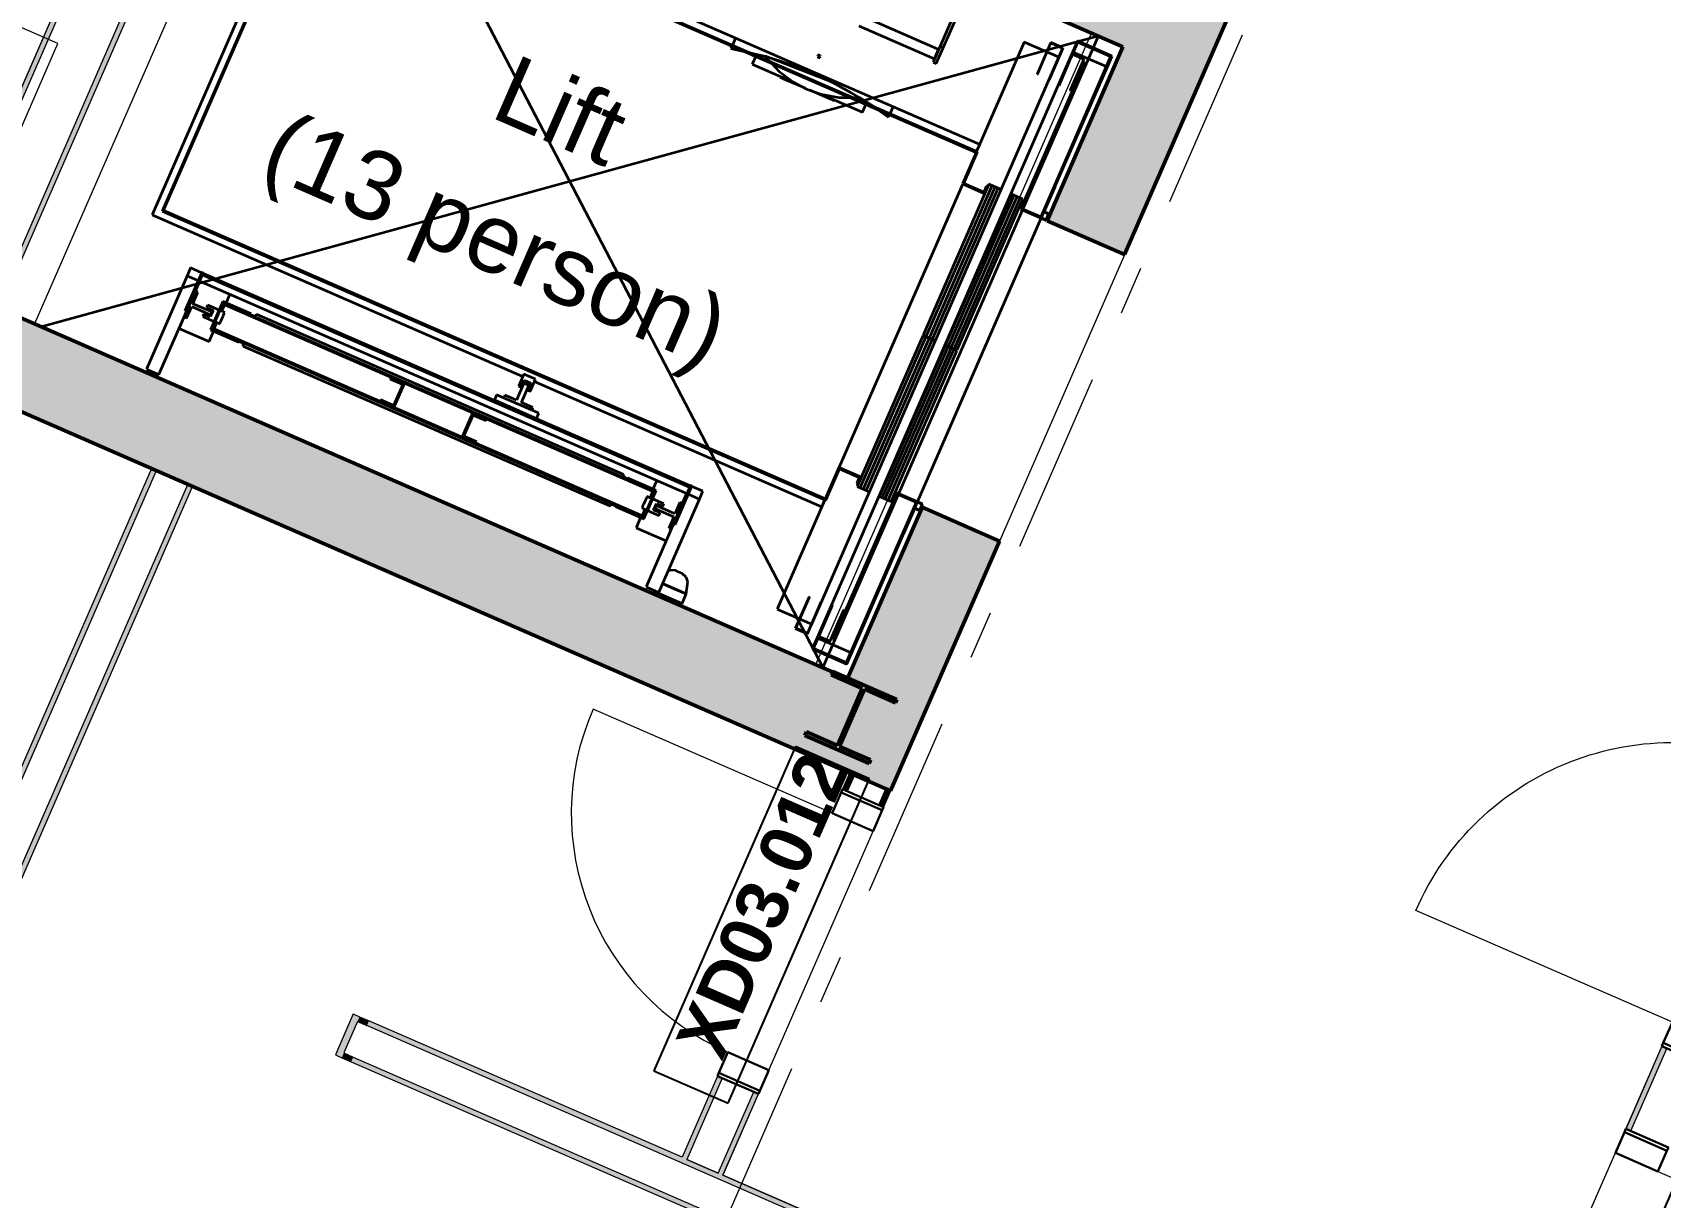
# Model space of a CAD drawing. Header units: millimetres. Extents: x -50172 to 90294, y -80883 to 25069.
# Drawn here: x 14664 to 19400, y -3783 to -393 of the extents above; entities that cross this region are included whole.
import ezdxf
from ezdxf.enums import TextEntityAlignment as Align

# ---------------------------------------------------------------- set-up
doc = ezdxf.new("R2010")
doc.units = ezdxf.units.MM
doc.header["$MEASUREMENT"] = 0
doc.linetypes.add('Double Dashed', pattern=[1093.611073, 529.166651, -211.666656, 141.111112, -211.666656])
for name, color, linetype in [('A-05-M_Gross_Int_Circulation', 7, 'Continuous'), ('A-15-M_Column_Int', 7, 'Continuous'), ('A-15-MG_Structural_Grid', 7, 'Continuous'), ('A-20-M_Floor_Slab', 7, 'Continuous'), ('A-25-M_Wall_Int', 7, 'Continuous'), ('ArchiCAD Door Markers', 7, 'Continuous'), ('ArchiCAD Doors', 7, 'Continuous')]:
    doc.layers.add(name, color=color, linetype=linetype)
for name, color, linetype, lineweight, true_color in [('A-05-M_Gross_Int_Circulation_Pen_No__74', 7, 'Continuous', 20, 0x606060), ('A-15-M_Column_Int_Pen_No__28', 7, 'Continuous', 50, 0x2a2a2a), ('A-15-MG_Structural_Grid_Pen_No__163', 7, 'Continuous', 0, 0x750077), ('A-25-M_Wall_Int_Pen_No__107', 7, 'Continuous', 15, 0xa6a6a6), ('A-25-M_Wall_Int_Pen_No__27', 7, 'Continuous', 50, 0x2a2a2a), ('ArchiCAD Doors_Pen_No__27', 7, 'Continuous', 50, 0x2a2a2a), ('ArchiCAD Doors_Pen_No__43', 7, 'Continuous', 30, 0x444444), ('ArchiCAD Doors_Pen_No__63', 7, 'Continuous', 20, 0x606060)]:
    doc.layers.add(name, color=color, linetype=linetype, lineweight=lineweight, true_color=true_color)
for name, color, linetype, lineweight in [('A-20-M_Floor_Slab_Pen_No__89', 8, 'Continuous', 20), ('A-25-M_Wall_Int_Pen_No__1', 7, 'Continuous', 13), ('A-80-M_Lift_Pen_No__8', 7, 'Continuous', 35), ('ArchiCAD Door Markers_Pen_No__1', 7, 'Continuous', 13), ('ArchiCAD Door Markers_Pen_No__5', 7, 'Continuous', 25), ('ArchiCAD Doors_Pen_No__1', 7, 'Continuous', 13), ('ArchiCAD Zone Stamps_Pen_No__9', 7, 'Continuous', 13)]:
    doc.layers.add(name, color=color, linetype=linetype, lineweight=lineweight)
doc.styles.add('GENERATED_STYLE_1', font='')
doc.styles.add('GENERATED_STYLE_3', font='')
doc.styles.add('GENERATED_STYLE_4', font='')
doc.styles.get('GENERATED_STYLE_1').set_extended_font_data('Arial', bold=True)
doc.styles.get('GENERATED_STYLE_3').set_extended_font_data('Arial')
doc.styles.get('GENERATED_STYLE_4').set_extended_font_data('Swis721 BT')

# ---------------------------------------------------------------- blocks, each defined once
blk = doc.blocks.new('Hub Circulation Third_INB 3250_6_1', base_point=(35476.1, -4184.6))
at = {"layer": 'A-05-M_Gross_Int_Circulation_Pen_No__74', "linetype": 'Continuous'}
for p, q in [((19055.2, 1744.8), (16673, -3718.4)), ((18830.8, -4659.3), (21213, 803.9)), ((16673, -3718.4), (18830.8, -4659.3))]:
    blk.add_line(p, q, dxfattribs=at)
at = {"layer": 'ArchiCAD Zone Stamps_Pen_No__9'}
for tag, height, style, p in [('ROOM_NAME', 250, 'GENERATED_STYLE_1', (34329.2, -2488.1)), ('zoneNameLine2', 250, 'GENERATED_STYLE_1', (34140.8, -2920.2)), ('ROOM_NUMBER', 200, 'GENERATED_STYLE_3', (33952.4, -3340.9)), ('measuredAreaCode', 200, 'GENERATED_STYLE_3', (33795.3, -3701)), ('DUMMY_649', 200, 'GENERATED_STYLE_3', (34102.7, -3835.1)), ('DUMMY_650', 200, 'GENERATED_STYLE_3', (34731.9, -4109.4)), ('DUMMY_651', 133.3, 'GENERATED_STYLE_3', (35011.2, -4216))]:
    blk.add_attdef(tag, text='', height=height, rotation=336.4404, dxfattribs=dict(at, style=style)).set_placement(p, align=Align.TOP_LEFT)
blk = doc.blocks.new('Stair 03_INB 3252_10_1', base_point=(12780.6, -1779.5))
at = {"layer": 'A-05-M_Gross_Int_Circulation_Pen_No__74', "linetype": 'Continuous'}
blk.add_line((12614.2, -5180.7), (15080.6, 475.5), dxfattribs=at)
at = {"layer": 'ArchiCAD Zone Stamps_Pen_No__9'}
for tag, height, style, p in [('ROOM_NAME', 250, 'GENERATED_STYLE_1', (12541.3, -478.7)), ('zoneNameLine2', 250, 'GENERATED_STYLE_1', (12352.9, -910.9)), ('ROOM_NUMBER', 200, 'GENERATED_STYLE_3', (12164.5, -1331.6)), ('measuredAreaCode', 200, 'GENERATED_STYLE_3', (12007.4, -1691.7)), ('DUMMY_649', 200, 'GENERATED_STYLE_3', (12314.8, -1825.7)), ('DUMMY_650', 200, 'GENERATED_STYLE_3', (12804.2, -2039.1)), ('DUMMY_651', 133.3, 'GENERATED_STYLE_3', (13083.5, -2145.6))]:
    blk.add_attdef(tag, text='', height=height, rotation=336.4404, dxfattribs=dict(at, style=style)).set_placement(p, align=Align.TOP_LEFT)
blk = doc.blocks.new('Slab_1_1', base_point=(7696.6, 5872.1))
at = {"layer": 'A-20-M_Floor_Slab_Pen_No__89', "linetype": 'Continuous', "flags": 128}
blk.add_lwpolyline([(31982.9, -13626.4), (12656.3, -5199.1), (14737.9, -425.5), (12206.2, 678.5), (10067.8, -4225.5), (4375.8, -1743.6), (7696.6, 5872.1), (7484.7, 6099.8), (7408.6, 6181.5), (7708, 6474.6), (7630.9, 6558.3), (10938, 9637), (15227.2, 7766.9), (17293.9, 12506.6), (15858.3, 14038.4), (17354.4, 15444.2), (18384.5, 14995), (19410.6, 17348.4), (53757.3, 2371.5)], dxfattribs=at)
blk.add_lwpolyline([(14670.1, -1241.4), (16943.4, -2232.6), (17744.8, -394.7), (15471.5, 596.5)], close=True, dxfattribs=at)
blk = doc.blocks.new('Wall_21_1', base_point=(12614.2, -5180.7))
at = {"layer": 'A-25-M_Wall_Int_Pen_No__107', "linetype": 'Continuous'}
for points in [[(15187.4, 720.4), (14386, -1117.5), (14399.7, -1123.4), (15201.1, 714.4)], [(15356.9, 646.5), (14555.5, -1191.4), (14569.3, -1197.4), (15370.7, 640.5)]]:
    blk.add_hatch(color=256, dxfattribs=at).paths.add_polyline_path(points)
at = {"layer": 'A-25-M_Wall_Int_Pen_No__1', "linetype": 'Continuous'}
for p, q in [((15201.1, 714.4), (14399.7, -1123.4)), ((14555.5, -1191.4), (15356.9, 646.5))]:
    blk.add_line(p, q, dxfattribs=at)
at = {"layer": 'A-25-M_Wall_Int_Pen_No__1', "linetype": 'Continuous', "flags": 128}
for points in [[(14569.3, -1197.4), (15370.7, 640.5)], [(15080.6, 475.5), (12614.2, -5180.7)]]:
    blk.add_lwpolyline(points, dxfattribs=at)
blk = doc.blocks.new('Wall_23_1', base_point=(14403.6, -3053.4))
at = {"layer": 'A-25-M_Wall_Int_Pen_No__107', "linetype": 'Continuous'}
for points in [[(15010.2, -1662.4), (14403.6, -3053.4), (14411.4, -3073.1), (15023.9, -1668.4)], [(14470.8, -3224.5), (15129.4, -1714.3), (15115.6, -1708.3), (14463.1, -3204.8)]]:
    blk.add_hatch(color=256, dxfattribs=at).paths.add_polyline_path(points)
at = {"layer": 'A-25-M_Wall_Int_Pen_No__1', "linetype": 'Continuous'}
for p, q in [((15023.9, -1668.4), (14411.4, -3073.1)), ((14463.1, -3204.8), (15115.6, -1708.3))]:
    blk.add_line(p, q, dxfattribs=at)
at = {"layer": 'A-25-M_Wall_Int_Pen_No__1', "linetype": 'Continuous', "flags": 128}
for points in [[(15010.2, -1662.4), (14403.6, -3053.4)], [(15129.4, -1714.3), (15010.2, -1662.4)], [(14470.8, -3224.5), (15129.4, -1714.3)]]:
    blk.add_lwpolyline(points, dxfattribs=at)
blk = doc.blocks.new('Wrapped End 19')
at = {"layer": 'A-25-M_Wall_Int_Pen_No__107', "linetype": 'Continuous'}
for points in [[(0, -20), (130, -20), (130, 0), (0, 0)], [(0, -50), (15, -50), (15, -20), (0, -20)], [(115, -50), (130, -50), (130, -20), (115, -20)]]:
    blk.add_hatch(color=256, dxfattribs=at).paths.add_polyline_path(points)
at = {"layer": 'A-25-M_Wall_Int_Pen_No__1', "linetype": 'Continuous'}
for p, q in [((130, 0), (0, 0)), ((0, 0), (0, -20)), ((130, 0), (0, 0)), ((0, 0), (0, -20)), ((130, 0), (130, -20)), ((130, 0), (130, -20)), ((0, -20), (0, -50)), ((0, -20), (0, -50)), ((115, -20), (15, -20)), ((15, -20), (15, -50)), ((15, -20), (15, -50)), ((115, -20), (115, -50)), ((115, -20), (115, -50)), ((130, -20), (130, -50)), ((130, -20), (130, -50))]:
    blk.add_line(p, q, dxfattribs=at)
blk = doc.blocks.new('Wall_24_1', base_point=(15597.3, -3249.3))
at = {"layer": 'A-25-M_Wall_Int_Pen_No__107', "linetype": 'Continuous'}
for points in [[(15643.1, -3269.3), (15637.2, -3283.1), (18824.8, -4673), (18830.8, -4659.3)], [(15597.2, -3374.7), (15591.2, -3388.5), (18888.8, -4826.4), (18894.6, -4813.2), (18894.3, -4812.4)], [(18830.8, -4659.3), (18824.8, -4673), (18838.5, -4679), (18838.8, -4678.5)], [(18894.6, -4813.2), (18888.8, -4826.4), (18902.6, -4832.4)]]:
    blk.add_hatch(color=256, dxfattribs=at).paths.add_polyline_path(points)
at = {"layer": 'A-25-M_Wall_Int_Pen_No__1', "linetype": 'Continuous'}
for p, q in [((18838.5, -4679), (15637.2, -3283.1)), ((15597.2, -3374.7), (18798.6, -4770.7)), ((18838.5, -4679), (18838.8, -4678.5)), ((18798.6, -4770.7), (18894.3, -4812.4))]:
    blk.add_line(p, q, dxfattribs=at)
at = {"layer": 'A-25-M_Wall_Int_Pen_No__1', "linetype": 'Continuous', "flags": 128}
for points in [[(16553.8, -3666.4), (15643.1, -3269.3)], [(15591.2, -3388.5), (16976.2, -3992.4)], [(16659.3, -3712.4), (16567.6, -3672.4)], [(18830.8, -4659.3), (16673, -3718.4)], [(16990, -3998.4), (17081.7, -4038.4)], [(17095.4, -4044.4), (17280.6, -4125.1)], [(17294.3, -4131.1), (17386, -4171.1)], [(17399.7, -4177.1), (18902.6, -4832.4)]]:
    blk.add_lwpolyline(points, dxfattribs=at)
at = {"layer": 'A-25-M_Wall_Int', "linetype": 'Continuous', "zscale": 1000, "rotation": 66.44034980789456}
blk.add_blockref('Wrapped End 19', (15545.4, -3368.5), dxfattribs=at)
blk = doc.blocks.new('Wall_68_1', base_point=(15243.3, 848.8))
at = {"layer": 'A-25-M_Wall_Int_Pen_No__107', "linetype": 'Continuous', "lineweight": 0, "true_color": 0x535353}
blk.add_hatch(color=251, dxfattribs=at).paths.add_polyline_path([(15370.7, 640.5), (17836.5, -434.7), (17892.4, -306.4), (15426.7, 768.8)])
at = {"layer": 'A-25-M_Wall_Int_Pen_No__27', "linetype": 'Continuous', "flags": 128}
for points in [[(17892.4, -306.4), (15426.7, 768.8)], [(15370.7, 640.5), (17836.5, -434.7)]]:
    blk.add_lwpolyline(points, dxfattribs=at)
blk = doc.blocks.new('Wall_69_1', base_point=(14386, -1117.5))
at = {"layer": 'A-25-M_Wall_Int_Pen_No__107', "linetype": 'Continuous', "lineweight": 0, "true_color": 0x535353}
blk.add_hatch(color=251, dxfattribs=at).paths.add_polyline_path([(14469.4, -1426.6), (17160.6, -2600.1), (17035.1, -2272.6), (14569.3, -1197.4)])
at = {"layer": 'A-25-M_Wall_Int_Pen_No__27', "linetype": 'Continuous', "flags": 128}
for points in [[(17035.1, -2272.6), (14569.3, -1197.4)], [(14469.4, -1426.6), (17160.6, -2600.1)]]:
    blk.add_lwpolyline(points, dxfattribs=at)
blk = doc.blocks.new('Door 19_3')
at = {"layer": 'ArchiCAD Doors_Pen_No__1', "linetype": 'Continuous'}
for p, q in [((-455.3, -15), (-455.3, 0)), ((455.3, -15), (455.3, 0)), ((-455.3, -120), (-455.3, -15)), ((455.3, -120), (455.3, -15)), ((-455.3, -135), (-455.3, -120)), ((455.3, -135), (455.3, -120))]:
    blk.add_line(p, q, dxfattribs=at)
at = {"layer": 'ArchiCAD Doors_Pen_No__43', "linetype": 'Continuous'}
for p, q in [((-445.3, 0), (-455.3, 0)), ((-455.3, 0), (-455.3, -135)), ((-379.3, 0), (-445.3, 0)), ((-445.3, 0), (-445.3, -135)), ((-379.3, -135), (-379.3, 0)), ((445.3, 0), (379.3, 0)), ((379.3, 0), (379.3, -135)), ((445.3, 0), (455.3, 0)), ((445.3, -135), (445.3, 0)), ((455.3, 0), (455.3, -135)), ((-445.3, -135), (-455.3, -135)), ((-445.3, -135), (-379.3, -135)), ((379.3, -135), (445.3, -135)), ((445.3, -135), (455.3, -135))]:
    blk.add_line(p, q, dxfattribs=at)
at = {"layer": 'ArchiCAD Doors_Pen_No__63', "linetype": 'Continuous'}
blk.add_line((379.3, 0), (379.3, 758.5), dxfattribs=at)
blk.add_arc((379.3, 0), 758.5, 90, 180, dxfattribs=at)
blk = doc.blocks.new('Door Stamp 17_11')
at = {"layer": 'ArchiCAD Door Markers_Pen_No__5', "linetype": 'Continuous'}
for p, q in [((509, -195), (-509, -195)), ((-509, -195), (-509, -430.7)), ((509, -430.7), (509, -195)), ((-509, -430.7), (509, -430.7)), ((-509, -430.7), (509, -430.7))]:
    blk.add_line(p, q, dxfattribs=at)
at = {"layer": 'ArchiCAD Door Markers_Pen_No__1', "style": 'GENERATED_STYLE_1'}
blk.add_attdef('AC_WIDO_ID', text='', height=150, dxfattribs=at).set_placement((-451.8, -381.8), align=Align.BOTTOM_LEFT)
blk = doc.blocks.new('Door 19_4')
at = {"layer": 'ArchiCAD Doors_Pen_No__1', "linetype": 'Continuous'}
for p, q in [((-483, 0), (-483, -15)), ((483, 0), (483, -15)), ((-483, -15), (-483, -120)), ((483, -15), (483, -120)), ((-483, -120), (-483, -135)), ((483, -120), (483, -135))]:
    blk.add_line(p, q, dxfattribs=at)
at = {"layer": 'ArchiCAD Doors_Pen_No__43', "linetype": 'Continuous'}
for p, q in [((-473, 0), (-483, 0)), ((-483, 0), (-483, -135)), ((-407, 0), (-473, 0)), ((-473, 0), (-473, -135)), ((-407, -135), (-407, 0)), ((473, 0), (407, 0)), ((407, 0), (407, -135)), ((473, 0), (483, 0)), ((473, -135), (473, 0)), ((483, 0), (483, -135)), ((-473, -135), (-483, -135)), ((-473, -135), (-407, -135)), ((407, -135), (473, -135)), ((473, -135), (483, -135))]:
    blk.add_line(p, q, dxfattribs=at)
at = {"layer": 'ArchiCAD Doors_Pen_No__63', "linetype": 'Continuous'}
blk.add_line((407, 0), (407, 814), dxfattribs=at)
blk.add_arc((407, 0), 814, 90, 180, dxfattribs=at)
blk = doc.blocks.new('Wall_70_1', base_point=(18830.8, -4659.3))
at = {"layer": 'A-25-M_Wall_Int_Pen_No__107', "linetype": 'Continuous'}
blk.add_hatch(color=256, dxfattribs=at).paths.add_polyline_path([(19404.8, -3343), (19299.6, -3584.1), (19313.4, -3590.1), (19418.5, -3349)])
at = {"layer": 'A-25-M_Wall_Int_Pen_No__1', "linetype": 'Continuous'}
for p, q in [((19418.5, -3349), (19313.4, -3590.1)), ((19299.6, -3584.1), (19313.4, -3590.1)), ((19313.4, -3590.1), (19409.6, -3632))]:
    blk.add_line(p, q, dxfattribs=at)
at = {"layer": 'A-25-M_Wall_Int_Pen_No__1', "linetype": 'Continuous', "flags": 128}
blk.add_lwpolyline([(19404.8, -3343), (19299.6, -3584.1)], dxfattribs=at)
at = {"layer": 'ArchiCAD Door Markers'}
ref = blk.add_blockref('Door Stamp 17_11', (19117.7, -4001.4), dxfattribs=dict(at, rotation=66.44039320499525))
ref.add_attrib('AC_WIDO_ID', 'XD03.011', dxfattribs={"layer": 'ArchiCAD Door Markers_Pen_No__1', "color": 7, "height": 150, "rotation": 66.4404, "style": 'GENERATED_STYLE_1'}).set_placement((19331.9, -4538.8), align=Align.BOTTOM_LEFT)
at = {"layer": 'ArchiCAD Doors', "color": 251, "linetype": 'Continuous', "lineweight": 20, "true_color": 0x606060, "xscale": -1, "zscale": 1000}
for name, p, rotation in [('Door 19_4', (19597.8, -2900.2), 66.44039320499525), ('Door 19_3', (19241.4, -4055.3), 246.4403932049952)]:
    blk.add_blockref(name, p, dxfattribs=dict(at, rotation=rotation))
blk = doc.blocks.new('Simple Door Opening_10')
at = {"layer": 'ArchiCAD Doors_Pen_No__27', "linetype": 'Continuous'}
for p, q in [((-455, 0), (-455, 246)), ((455, 0), (455, 246))]:
    blk.add_line(p, q, dxfattribs=at)
blk = doc.blocks.new('Wall_71_1', base_point=(19055.2, 1744.8))
at = {"layer": 'A-25-M_Wall_Int_Pen_No__107', "linetype": 'Continuous', "lineweight": 0, "true_color": 0x535353}
for points in [[(18338.9, 102), (18113.4, 200.4), (17615.8, -940.9), (17841.3, -1039.2)], [(17477.5, -1873.3), (17252, -1775), (17035.1, -2272.6), (17160.6, -2600.1)]]:
    blk.add_hatch(color=251, dxfattribs=at).paths.add_polyline_path(points)
at = {"layer": 'A-25-M_Wall_Int_Pen_No__27', "linetype": 'Continuous', "flags": 128}
for points in [[(17841.3, -1039.2), (18338.9, 102)], [(17836.5, -434.7), (17615.8, -940.9)], [(17252, -1775), (17035.1, -2272.6)], [(17160.6, -2600.1), (17477.5, -1873.3)]]:
    blk.add_lwpolyline(points, dxfattribs=at)
at = {"layer": 'ArchiCAD Doors', "color": 251, "linetype": 'Continuous', "lineweight": 20, "true_color": 0x606060, "xscale": -1, "zscale": 1000, "rotation": 246.4404159907759}
blk.add_blockref('Simple Door Opening_10', (17433.9, -1357.9), dxfattribs=at)
blk = doc.blocks.new('Door 19_6')
at = {"layer": 'ArchiCAD Doors_Pen_No__1', "linetype": 'Continuous'}
for p, q in [((-455.3, -15), (-455.3, 0)), ((455.3, -15), (455.3, 0)), ((-455.3, -115), (-455.3, -15)), ((455.3, -115), (455.3, -15)), ((-455.3, -130), (-455.3, -115)), ((455.3, -130), (455.3, -115))]:
    blk.add_line(p, q, dxfattribs=at)
at = {"layer": 'ArchiCAD Doors_Pen_No__43', "linetype": 'Continuous'}
for p, q in [((-445.3, 0), (-455.3, 0)), ((-455.3, 0), (-455.3, -130)), ((-379.3, 0), (-445.3, 0)), ((-445.3, 0), (-445.3, -130)), ((-379.3, -130), (-379.3, 0)), ((445.3, 0), (379.3, 0)), ((379.3, 0), (379.3, -130)), ((445.3, 0), (455.3, 0)), ((445.3, -130), (445.3, 0)), ((455.3, 0), (455.3, -130)), ((-445.3, -130), (-455.3, -130)), ((-445.3, -130), (-379.3, -130)), ((379.3, -130), (445.3, -130)), ((445.3, -130), (455.3, -130))]:
    blk.add_line(p, q, dxfattribs=at)
at = {"layer": 'ArchiCAD Doors_Pen_No__63', "linetype": 'Continuous'}
blk.add_line((379.3, 0), (379.3, 758.5), dxfattribs=at)
blk.add_arc((379.3, 0), 758.5, 90, 180, dxfattribs=at)
blk = doc.blocks.new('Door Stamp 17_9')
at = {"layer": 'ArchiCAD Door Markers_Pen_No__5', "linetype": 'Continuous'}
for p, q in [((514.6, -70), (-514.6, -70)), ((-514.6, -70), (-514.6, -305.7)), ((514.6, -70), (-514.6, -70)), ((514.6, -305.7), (514.6, -70)), ((-514.6, -305.7), (514.6, -305.7))]:
    blk.add_line(p, q, dxfattribs=at)
at = {"layer": 'ArchiCAD Door Markers_Pen_No__1', "style": 'GENERATED_STYLE_1'}
blk.add_attdef('AC_WIDO_ID', text='', height=150, rotation=180, dxfattribs=at).set_placement((457.5, -21.1), align=Align.BOTTOM_LEFT)
blk = doc.blocks.new('Wall_72_1', base_point=(17260.6, -2370.9))
at = {"layer": 'A-25-M_Wall_Int_Pen_No__107', "linetype": 'Continuous'}
for points in [[(17041.5, -2548.1), (17020.8, -2595.5), (17034.6, -2601.5), (17055.2, -2554.1)], [(17146.9, -2594.1), (17126.2, -2641.4), (17140, -2647.4), (17160.6, -2600.1)], [(16656.9, -3430.1), (16553.8, -3666.4), (16567.6, -3672.4), (16670.6, -3436.1)], [(16762.3, -3476.1), (16659.3, -3712.4), (16673, -3718.4), (16776, -3482.1)]]:
    blk.add_hatch(color=256, dxfattribs=at).paths.add_polyline_path(points)
at = {"layer": 'A-25-M_Wall_Int_Pen_No__1', "linetype": 'Continuous'}
for p, q in [((17055.2, -2554.1), (17034.6, -2601.5)), ((17034.6, -2601.5), (17020.8, -2595.5)), ((17126.2, -2641.4), (17034.6, -2601.5)), ((17126.2, -2641.4), (17146.9, -2594.1)), ((17140, -2647.4), (17126.2, -2641.4)), ((16670.6, -3436.1), (16567.6, -3672.4)), ((16670.6, -3436.1), (16656.9, -3430.1)), ((16762.3, -3476.1), (16670.6, -3436.1)), ((16659.3, -3712.4), (16762.3, -3476.1)), ((16776, -3482.1), (16762.3, -3476.1))]:
    blk.add_line(p, q, dxfattribs=at)
at = {"layer": 'A-25-M_Wall_Int_Pen_No__1', "linetype": 'Continuous', "flags": 128}
for points in [[(17041.5, -2548.1), (17020.8, -2595.5)], [(17160.6, -2600.1), (17041.5, -2548.1)], [(17140, -2647.4), (17160.6, -2600.1)], [(16656.9, -3430.1), (16553.8, -3666.4)], [(16673, -3718.4), (16776, -3482.1)], [(16567.6, -3672.4), (16659.3, -3712.4)]]:
    blk.add_lwpolyline(points, dxfattribs=at)
at = {"layer": 'ArchiCAD Door Markers'}
ref = blk.add_blockref('Door Stamp 17_9', (16958, -3064.8), dxfattribs=dict(at, rotation=246.4404154257697))
ref.add_attrib('AC_WIDO_ID', 'XD03.012', dxfattribs={"layer": 'ArchiCAD Door Markers_Pen_No__1', "color": 7, "height": 150, "rotation": 66.4404, "style": 'GENERATED_STYLE_1'}).set_placement((16711, -3407.2), align=Align.BOTTOM_LEFT)
at = {"layer": 'ArchiCAD Doors', "color": 251, "linetype": 'Continuous', "lineweight": 20, "true_color": 0x606060, "zscale": 1000, "rotation": 66.44041542576974}
blk.add_blockref('Door 19_6', (16838.8, -3012.8), dxfattribs=at)
blk = doc.blocks.new('Universal Columns Column 19_2')
at = {"layer": 'A-15-M_Column_Int', "linetype": 'Continuous', "lineweight": 0, "true_color": 0xffffff}
h = blk.add_hatch(dxfattribs=at)
h.set_pattern_fill('613_01__a5_STUCCO_0001', style=0, pattern_type=2)
h.set_pattern_definition([(286.3, (0, 0), (-3213820, 11866500), [3000, -14992680]), (309.93, (992000, -2522800), (-1760680, 765780), [4670, -4288600]), (111.49, (-168200, -712500), (765800, 1760700), [7100, -2708200]), (111.49, (-238700, -1062700), (765800, 1760700), [7100, -2708200]), (111.49, (-566500, -1578300), (765800, 1760700), [7100, -2708200]), (111.49, (-655700, -1708100), (765800, 1760700), [7100, -2708200]), (111.494, (-465300, -1834400), (765800, 1760700), [7100, -2708200]), (111.494, (-104200, -1931700), (765800, 1760700), [7100, -2708200]), (111.494, (257800, -2002000), (765800, 1760700), [7100, -2708200]), (183.06, (-194600, -886000), (2526450, 994900), [11200, -4282100]), (183.06, (-349700, -1079650), (2526450, 994900), [11200, -4282100]), (183.06, (116350, -2076500), (2526450, 994900), [11200, -4282100]), (111.49, (-350400, -1231700), (765800, 1760700), [7100, -2708200]), (111.49, (-502900, -1720200), (765800, 1760700), [7100, -2708200]), (111.494, (-274000, -1895900), (765800, 1760700), [7100, -2708200]), (111.494, (322000, -2155100), (765800, 1760700), [7100, -2708200]), (48.06, (-367140, -1412600), (765780, 1760680), [10500, -6061050]), (48.06, (-236400, -1671930), (765780, 1760680), [10520, -6061050]), (48.06, (-93300, -549600), (765800, 1760700), [10500, -6061050]), (48.06, (189050, -378800), (765800, 1760700), [10500, -6061050]), (48.06, (50600, -207200), (765800, 1760700), [10500, -6061050]), (48.06, (563700, -450600), (765800, 1760700), [10500, -6061050]), (48.06, (904800, -517960), (765780, 1760680), [10500, -6061050]), (48.06, (1265960, -877540), (765780, 1760680), [10500, -6061050]), (48.06, (1482600, -916100), (765780, 1760680), [10520, -6061050]), (48.06, (1273060, -1199550), (765780, 1760680), [10520, -6061050]), (48.06, (1211900, -1491860), (765780, 1760680), [10520, -6061050]), (48.06, (943500, -1689000), (765780, 1760680), [10520, -6061050]), (48.06, (1016600, -1999200), (765780, 1760680), [10520, -6061050]), (48.06, (801000, -2133260), (765780, 1760680), [10520, -6061050]), (48.06, (807600, -2293060), (765780, 1760680), [10520, -6061050]), (48.06, (630500, -2291960), (765780, 1760680), [10520, -6061050]), (48.06, (151700, -1607900), (765780, 1760680), [10520, -6061050]), (48.06, (70000, -1177460), (765780, 1760680), [10500, -6061050]), (48.06, (631750, -935800), (765780, 1760680), [10500, -6061050]), (48.06, (986700, -1181300), (765780, 1760680), [10500, -6061050]), (48.06, (850600, -1436000), (765780, 1760680), [10520, -6061050]), (48.06, (409300, -1365550), (765780, 1760680), [10500, -6061050]), (48.06, (488700, -1638000), (765780, 1760680), [10520, -6061050]), (48.06, (565600, -1787900), (765780, 1760680), [10520, -6061050]), (48.06, (297900, -886800), (765780, 1760680), [10500, -6061050]), (48.06, (277700, -629950), (765800, 1760700), [10500, -6061050]), (111.494, (551400, -2107800), (765800, 1760700), [7100, -2708200]), (111.494, (998900, -2140500), (765800, 1760700), [7100, -2708200]), (111.49, (707000, -1598400), (765800, 1760700), [7100, -2708200]), (111.494, (1193500, -1658100), (765800, 1760700), [7100, -2708200]), (111.49, (691100, -1191600), (765800, 1760700), [7100, -2708200]), (111.49, (1263300, -1334100), (765800, 1760700), [7100, -2708200]), (111.49, (979600, -866500), (765800, 1760700), [7100, -2708200]), (111.49, (1307600, -730700), (765800, 1760700), [7100, -2708200]), (111.49, (640400, -526600), (765800, 1760700), [7100, -2708200]), (111.49, (694500, -717200), (765800, 1760700), [7100, -2708200]), (111.49, (314700, -283700), (765800, 1760700), [7100, -2708200]), (111.49, (167600, -528500), (765800, 1760700), [7100, -2708200]), (111.49, (12400, -430600), (765800, 1760700), [7100, -2708200]), (111.49, (67100, -748000), (765800, 1760700), [7100, -2708200]), (111.49, (344000, -1091200), (765800, 1760700), [7100, -2708200]), (111.49, (29600, -939300), (765800, 1760700), [7100, -2708200]), (111.49, (438400, -757700), (765800, 1760700), [7100, -2708200]), (111.49, (-42600, -1373600), (765800, 1760700), [7100, -2708200]), (169.023, (65740, -1702860), (-7808487, 1302433), [10530, -17691000]), (169.023, (1133700, -1883880), (-7808487, 1302433), [10530, -17691000]), (169.023, (1445740, -1224800), (-7808487, 1302433), [10530, -17691000]), (169.023, (1047320, -1405880), (-7808487, 1302433), [10530, -17691000]), (169.023, (180300, -1357830), (-7808487, 1302433), [10530, -17691000]), (169.023, (-432670, -1577200), (-7808487, 1302433), [10530, -17691000]), (169.023, (223600, -966600), (-7808487, 1302433), [10530, -17691000]), (169.023, (1136430, -1014340), (-7808487, 1302433), [10530, -17691000]), (169.023, (1524220, -1021000), (-7808487, 1302433), [10530, -17691000]), (169.023, (1135220, -608810), (-7808487, 1302433), [10530, -17691000]), (169.023, (893470, -721350), (-7808487, 1302433), [10530, -17691000]), (169.023, (840820, -1017380), (-7808487, 1302433), [10530, -17691000]), (169.023, (46180, -1841170), (-7808487, 1302433), [10530, -17691000]), (169.023, (407640, -1861700), (-7808487, 1302433), [10530, -17691000]), (169.023, (845750, -1951000), (-7808487, 1302433), [10530, -17691000]), (48.06, (1350950, -1429200), (765780, 1760680), [10520, -6061050]), (48.06, (1140700, -2005970), (765780, 1760680), [10520, -6061050]), (48.06, (978100, -2309850), (765780, 1760680), [10520, -6061050]), (48.06, (198750, -158600), (765800, 1760700), [10500, -6061050]), (48.06, (458460, -261400), (765800, 1760700), [10500, -6061050]), (48.06, (772750, -448730), (765780, 1760680), [10500, -6061050]), (48.06, (1481360, -686060), (765780, 1760680), [10520, -6061050]), (48.06, (1667650, -817700), (765780, 1760680), [10520, -6061050]), (48.06, (1651400, -901750), (765780, 1760680), [10520, -6061050])])
h.paths.add_polyline_path([(-101.8, -101.6), (101.8, -101.6), (101.8, -90.6), (3.6, -90.6), (3.6, 90.6), (101.8, 90.6), (101.8, 101.6), (-101.8, 101.6), (-101.8, 90.6), (-3.6, 90.6), (-3.6, -90.6), (-101.8, -90.6)])
at = {"layer": 'A-15-M_Column_Int_Pen_No__28', "linetype": 'Continuous'}
for p, q in [((101.8, 101.6), (-101.8, 101.6)), ((-101.8, 101.6), (-101.8, 90.6)), ((101.8, 90.6), (101.8, 101.6)), ((-101.8, 90.6), (-3.6, 90.6)), ((-3.6, 90.6), (-3.6, -90.6)), ((3.6, -90.6), (3.6, 90.6)), ((3.6, 90.6), (101.8, 90.6)), ((-3.6, -90.6), (-101.8, -90.6)), ((-101.8, -90.6), (-101.8, -101.6)), ((101.8, -90.6), (3.6, -90.6)), ((101.8, -101.6), (101.8, -90.6)), ((-101.8, -101.6), (101.8, -101.6))]:
    blk.add_line(p, q, dxfattribs=at)
blk = doc.blocks.new('Standard grid marker')
at = {"layer": 'A-15-MG_Structural_Grid_Pen_No__163', "linetype": 'Double Dashed'}
blk.add_line((1000, 0), (29726, 0), dxfattribs=at)
at = {"layer": 'A-15-MG_Structural_Grid_Pen_No__163', "style": 'GENERATED_STYLE_4'}
for tag, p in [('AC_MarkerText_1_0', (-500, 41.2)), ('AC_MarkerText_1_1', (31226, 41.2))]:
    blk.add_attdef(tag, text='', height=350, rotation=90, dxfattribs=at).set_placement(p, align=Align.MIDDLE_CENTER)

msp = doc.modelspace()

# ---------------------------------------------------------------- linework, layer by layer
at = {"layer": 'A-80-M_Lift_Pen_No__8', "linetype": 'Continuous'}
for p, q in [((15491.5, 587.9), (16963.4, -2241.3)), ((15471.9, 130), (15012.2, -924.1)), ((15483.3, 101.1), (15041.2, -912.7)), ((15045.1, -911.2), (15484.8, 97.1)), ((17413.7, -740.7), (15483.3, 101.1)), ((15484.8, 97.1), (17409.8, -742.2)), ((17370, -283.1), (17304.4, -433.4)), ((17313.6, -437.4), (17379.1, -287.1)), ((16709.4, -409.6), (16584, -354.9)), ((17068.4, -374.1), (17288.4, -470.1)), ((17300.4, -442.6), (17080.4, -346.6)), ((17764.8, -403.4), (14690.1, -1250)), ((16709.4, -409.6), (16700.6, -429.7)), ((17167.7, -609.4), (16709.4, -409.6)), ((17549.7, -421.4), (17411, -739.5)), ((17650.5, -465.4), (17549.7, -421.4)), ((17626.7, -422.3), (17586.8, -514)), ((17587.7, -514.4), (17627.2, -423.6)), ((17662.5, -437.9), (17626.7, -422.3)), ((17627.2, -423.6), (17661.2, -438.4)), ((17704, -417.8), (17684, -463.6)), ((17686.7, -464.8), (17705.5, -421.7)), ((17804.8, -461.8), (17704, -417.8)), ((17705.5, -421.7), (17800.8, -463.3)), ((17764.8, -403.4), (17749.8, -437.8)), ((16699.4, -432.5), (16696.2, -439.8)), ((16696.2, -439.8), (16736, -448.5)), ((16733.5, -447.9), (16767.9, -462.9)), ((16751, -451.7), (16760.9, -453.9)), ((16768.1, -462.5), (16758.1, -485.4)), ((16760.9, -453.9), (16795.4, -462.4)), ((16767.9, -462.9), (16768.1, -462.5)), ((16769.3, -459.7), (16770.8, -456.3)), ((16795.4, -462.4), (16842.7, -476.4)), ((16795.4, -462.4), (16808.7, -476.9)), ((16989.3, -538.2), (16795.4, -462.4)), ((16948.7, -461), (16948.4, -462.6)), ((16948.4, -462.6), (16948.7, -464.1)), ((16949.6, -459.7), (16948.7, -461)), ((16948.7, -464.1), (16949.5, -465.4)), ((16949.5, -465.4), (16950.8, -466.3)), ((16950.9, -458.9), (16949.6, -459.7)), ((16950.8, -466.3), (16952.3, -466.6)), ((16952.5, -458.6), (16950.9, -458.9)), ((16952.3, -466.6), (16953.9, -466.4)), ((16954, -459), (16952.5, -458.6)), ((17684, -463.6), (16952.5, -2141.1)), ((16953.9, -466.4), (16955.2, -465.5)), ((16955.3, -459.9), (16954, -459)), ((16955.2, -465.5), (16956.1, -464.2)), ((16956.1, -461.2), (16955.3, -459.9)), ((16956.4, -462.7), (16956.1, -461.2)), ((16956.1, -464.2), (16956.4, -462.7)), ((17749.8, -437.8), (16978.4, -2206.9)), ((17304.4, -433.4), (17284.4, -479.2)), ((17288.4, -470.1), (17300.4, -442.6)), ((17293.6, -483.2), (17313.6, -437.4)), ((17304.4, -433.4), (17313.6, -437.4)), ((17482.6, -850.4), (17650.5, -465.4)), ((17800.8, -463.3), (17597.4, -929.9)), ((17599, -933.8), (17804.8, -461.8)), ((17661.2, -438.4), (17621.6, -529.1)), ((17622.5, -529.5), (17662.5, -437.9)), ((17689.8, -455.3), (17649.8, -546.9)), ((17650.8, -547.3), (17690.3, -456.6)), ((17722.4, -470.6), (17682.8, -561.3)), ((17683.8, -561.7), (17723.7, -470)), ((17684, -463.6), (17686.7, -464.8)), ((17723.7, -470), (17689.8, -455.3)), ((17690.3, -456.6), (17722.4, -470.6)), ((17788.1, -492.6), (17692.7, -451.1)), ((16758.1, -485.4), (16878.2, -537.7)), ((16813.7, -482.3), (16835.3, -505.9)), ((16835.3, -505.9), (16878.2, -537.7)), ((16842.7, -476.4), (16914, -503.2)), ((16914, -503.2), (16937.3, -512.2)), ((16937.3, -512.2), (16989.3, -538.2)), ((17284.4, -479.2), (17293.6, -483.2)), ((17724.3, -481.2), (17538.5, -907.5)), ((17542.4, -905.9), (17727.1, -482.4)), ((17586.8, -514), (17587.7, -514.4)), ((17727.1, -482.4), (17724.3, -481.2)), ((16840.6, -521.3), (16839.6, -523.6)), ((16839.6, -523.6), (16848.8, -527.6)), ((16849.8, -525.3), (16848.8, -527.6)), ((16848.8, -527.6), (16910.8, -554.7)), ((16878.2, -537.7), (16917.3, -558.1)), ((16917.3, -558.1), (16958.9, -572.9)), ((16924.3, -560.5), (16986.3, -587.6)), ((17045.9, -568.3), (16989.3, -538.2)), ((17621.6, -529.1), (17622.5, -529.5)), ((17649.8, -546.9), (17650.8, -547.3)), ((17682.8, -561.3), (17683.8, -561.7)), ((16958.9, -572.9), (17078.9, -625.3)), ((16958.9, -572.9), (17011.3, -582.7)), ((16986.3, -587.6), (16987.3, -585.3)), ((16986.3, -587.6), (16995.4, -591.6)), ((16995.4, -591.6), (16996.4, -589.3)), ((17011.3, -582.7), (17043.3, -582.5)), ((17070.4, -582.3), (17045.9, -568.3)), ((17050.7, -582.4), (17070.4, -582.3)), ((17070.4, -582.3), (17113, -609.6)), ((17078.9, -625.3), (17088.9, -602.3)), ((17088.9, -602.3), (17088.7, -602.8)), ((17088.7, -602.8), (17126.2, -619.2)), ((17091.7, -595.9), (17090.1, -599.6)), ((17158.9, -629.6), (17167.7, -609.4)), ((17419.8, -719.3), (17167.7, -609.4)), ((17124.3, -617.8), (17154.5, -639.7)), ((17154.5, -639.7), (17157.7, -632.3)), ((17409.8, -742.2), (17369.8, -833.9)), ((17373.7, -832.4), (17413.7, -740.7)), ((17411, -739.5), (17419.8, -719.3)), ((17011.4, -1659.5), (17371.2, -834.5)), ((17446.8, -834.8), (17255.5, -1273.6)), ((17264.4, -1277.5), (17455.8, -838.7)), ((17273.4, -1281.4), (17464.7, -842.6)), ((17282.3, -1285.3), (17473.7, -846.5)), ((17291.3, -1289.2), (17482.6, -850.4)), ((17369.8, -833.9), (17433, -861.5)), ((17431.5, -857.5), (17373.7, -832.4)), ((17438.9, -840.6), (17431.5, -857.5)), ((17433, -861.5), (17441.6, -841.8)), ((17441.6, -841.8), (17438.9, -840.6)), ((17482.6, -850.4), (17446.8, -834.8)), ((17607.8, -914.8), (17639.6, -841.9)), ((17639.6, -841.9), (17639.1, -841.7)), ((17511.9, -863.2), (17320.7, -1301.7)), ((17329.2, -1305.5), (17520.4, -866.9)), ((17337.6, -1309.2), (17528.9, -870.6)), ((17346.1, -1312.9), (17537.4, -874.3)), ((17354.6, -1316.5), (17545.8, -878)), ((17545.8, -878), (17511.9, -863.2)), ((17548.5, -898.2), (17544.7, -906.9)), ((17545.6, -907.3), (17549.4, -898.6)), ((17549.4, -898.6), (17548.5, -898.2)), ((15012.2, -924.1), (16090.9, -1394.4)), ((15041.2, -912.7), (16971.6, -1754.5)), ((16970.1, -1750.6), (15045.1, -911.2)), ((17239.2, -1758.8), (17599, -933.8)), ((17538.5, -907.5), (17599, -933.8)), ((17597.4, -929.9), (17542.4, -905.9)), ((17599, -933.8), (17613.2, -940)), ((17612.6, -938.7), (17599.4, -932.9)), ((17606.9, -915.5), (17620.2, -921.3)), ((17621.6, -920.8), (17607.8, -914.8)), ((17620.2, -921.3), (17612.6, -938.7)), ((17613.2, -940), (17621.6, -920.8)), ((15124, -1078.1), (15114, -1101)), ((15156.1, -1092.1), (15124, -1078.1)), ((15114, -1101), (14995.5, -1372.8)), ((15156.3, -1091.6), (15107.5, -1203.5)), ((15112.1, -1205.5), (15160.8, -1093.6)), ((15114, -1101), (15146.1, -1115)), ((15138.5, -1146.1), (15151.1, -1117.2)), ((15150.7, -1117), (16567.8, -1735)), ((15160.8, -1093.6), (15156.3, -1091.6)), ((15160.6, -1094.1), (15158.6, -1098.7)), ((15158.6, -1098.7), (16575.8, -1716.6)), ((16577.8, -1712), (15160.6, -1094.1)), ((15138.1, -1145.9), (15105.3, -1221.1)), ((15130.8, -1182.5), (15145.4, -1149.1)), ((15185.8, -1206.5), (15130.8, -1182.5)), ((15145.4, -1149.1), (15138.1, -1145.9)), ((15217.6, -1176.2), (15181.6, -1258.7)), ((15185.6, -1257.1), (15219.1, -1180.1)), ((15300.1, -1212.2), (15217.6, -1176.2)), ((15219.1, -1180.1), (15298.9, -1214.9)), ((15223.5, -1182.6), (15222.3, -1185.3)), ((16470.1, -1726.2), (15223.5, -1182.6)), ((15225.8, -1183.6), (15226, -1183.1)), ((15227.2, -1180.4), (15238.2, -1155.2)), ((15032.1, -1388.8), (15112.1, -1205.5)), ((15091.2, -1254.7), (15105.7, -1221.3)), ((15105.3, -1221.1), (15112.6, -1224.2)), ((15107.5, -1203.5), (15112.1, -1205.5)), ((15112.6, -1224.2), (15127.2, -1190.8)), ((15127.2, -1190.8), (15182.2, -1214.8)), ((15162.5, -1212.4), (15159.3, -1219.8)), ((15159.3, -1219.8), (15192.8, -1234.4)), ((15181.3, -1220.6), (15162.5, -1212.4)), ((15173.9, -1186.3), (15170.7, -1193.7)), ((15170.7, -1193.7), (15189.5, -1201.9)), ((15207.3, -1200.9), (15173.9, -1186.3)), ((15189.5, -1201.9), (15181.3, -1220.6)), ((15182.2, -1214.8), (15185.8, -1206.5)), ((15192.8, -1234.4), (15207.3, -1200.9)), ((15223.3, -1208.1), (15209.5, -1202.1)), ((15211, -1236.3), (15213.3, -1231)), ((15213.3, -1231), (15216.1, -1224.6)), ((15222.3, -1185.3), (15214.1, -1204.1)), ((15216.1, -1224.6), (15218.8, -1218.3)), ((15218.8, -1218.3), (15221.2, -1213)), ((15221.2, -1213), (15222.7, -1209.4)), ((16469, -1728.9), (15222.3, -1185.3)), ((15222.7, -1209.4), (15223.3, -1208.1)), ((15281, -1207.1), (15280.8, -1207.6)), ((15298.9, -1214.9), (15300.1, -1212.2)), ((15308.9, -1218.8), (15299.1, -1214.5)), ((15316.7, -1214), (15307.9, -1219.4)), ((16383.7, -1679.2), (15316.7, -1214)), ((15090.7, -1254.5), (15091.2, -1254.7)), ((15091.2, -1254.7), (15178.2, -1292.7)), ((15178.2, -1292.7), (15191.2, -1262.9)), ((15181.6, -1258.7), (15264.1, -1294.7)), ((15265.3, -1291.9), (15185.6, -1257.1)), ((15191.5, -1255.9), (15190.3, -1258.7)), ((15190.3, -1258.7), (16437, -1802.3)), ((15199.7, -1237.1), (15191.5, -1255.9)), ((16438.2, -1799.5), (15191.5, -1255.9)), ((15192.4, -1260.1), (15192.6, -1259.7)), ((15195.1, -1235.1), (15208.9, -1241.1)), ((15208.9, -1241.1), (15209.4, -1239.9)), ((15209.4, -1239.9), (15211, -1236.3)), ((17254.5, -1276), (17063.2, -1714.7)), ((17290.2, -1291.6), (17254.5, -1276)), ((17255.5, -1273.6), (17291.3, -1289.2)), ((15247.6, -1283.7), (15247.4, -1284.1)), ((15264.1, -1294.7), (15265.3, -1291.9)), ((15265.1, -1292.4), (15275, -1296.7)), ((15274.7, -1295.5), (15276.8, -1305.6)), ((15276.8, -1305.6), (16343.7, -1770.9)), ((17072.1, -1718.7), (17263.4, -1279.8)), ((17081, -1722.6), (17272.4, -1283.7)), ((17090, -1726.5), (17281.3, -1287.6)), ((17098.9, -1730.3), (17290.2, -1291.6)), ((17319.5, -1304.6), (17128.2, -1743.1)), ((17136.7, -1746.8), (17328, -1308.2)), ((17145.2, -1750.5), (17336.4, -1311.9)), ((17153.7, -1754.2), (17344.9, -1315.6)), ((17162.2, -1757.9), (17353.4, -1319.4)), ((17290.2, -1291.6), (17291.3, -1289.2)), ((17353.4, -1319.4), (17319.5, -1304.6)), ((17320.7, -1301.7), (17354.6, -1316.5)), ((14995.5, -1372.8), (15032.1, -1388.8)), ((15705.4, -1397.1), (15703.8, -1400.8)), ((15703.8, -1400.8), (15741.4, -1417.2)), ((15746.7, -1415.1), (15705.4, -1397.1)), ((15741.4, -1417.2), (15714.6, -1478.6)), ((15716.7, -1483.8), (15746.7, -1415.1)), ((16093.7, -1413.7), (16072.1, -1463.2)), ((16093.9, -1387.6), (16079.3, -1421)), ((16086.6, -1424.2), (16094.8, -1405.4)), ((16086.8, -1469.6), (16108.4, -1420.1)), ((16108.4, -1420.1), (16093.7, -1413.7)), ((16127.3, -1402.2), (16093.9, -1387.6)), ((16094.2, -1406.8), (16113, -1415)), ((16094.8, -1405.4), (16113.6, -1413.6)), ((16113.6, -1413.6), (16105.4, -1432.4)), ((16112.8, -1435.6), (16127.3, -1402.2)), ((16124.3, -1409), (16960.1, -1773.5)), ((15677.1, -1462.2), (15675.5, -1465.9)), ((15675.5, -1465.9), (15716.7, -1483.8)), ((15714.6, -1478.6), (15677.1, -1462.2)), ((16014.4, -1447.8), (16008, -1462.5)), ((16008, -1462.5), (16130.9, -1516.1)), ((16137.3, -1501.4), (16014.4, -1447.8)), ((16038.6, -1448.6), (16035.4, -1455.9)), ((16035.4, -1455.9), (16117, -1491.5)), ((16072.1, -1463.2), (16038.6, -1448.6)), ((16079.3, -1421), (16078.7, -1422.4)), ((16078.7, -1422.4), (16086, -1425.6)), ((16079.3, -1421), (16086.6, -1424.2)), ((16086, -1425.6), (16086.6, -1424.2)), ((16105.4, -1432.4), (16104.8, -1433.8)), ((16104.8, -1433.8), (16112.2, -1437)), ((16105.4, -1432.4), (16112.8, -1435.6)), ((16112.2, -1437), (16112.8, -1435.6)), ((15943.8, -1501), (15913.8, -1569.8)), ((15919.1, -1567.7), (15945.8, -1506.3)), ((15985, -1519), (15943.8, -1501)), ((15945.8, -1506.3), (15983.4, -1522.7)), ((16120.2, -1484.2), (16086.8, -1469.6)), ((16117, -1491.5), (16120.2, -1484.2)), ((16130.9, -1516.1), (16137.3, -1501.4)), ((15983.4, -1522.7), (15985, -1519)), ((15913.8, -1569.8), (15955, -1587.8)), ((15956.6, -1584.1), (15919.1, -1567.7)), ((15955, -1587.8), (15956.6, -1584.1)), ((16385.8, -1689.4), (16383.7, -1679.2)), ((16395.6, -1692), (16385.4, -1687.6)), ((16396.4, -1690.2), (16395.2, -1693)), ((16395.2, -1693), (16474.9, -1727.7)), ((16478.9, -1726.2), (16396.4, -1690.2)), ((16412.9, -1701.2), (16413.1, -1700.8)), ((16480.2, -1696.8), (16469.3, -1722)), ((17010.1, -1658.9), (16970.1, -1750.6)), ((16972.8, -1751.8), (17011.6, -1662.8)), ((17073.3, -1686.5), (17010.1, -1658.9)), ((17011.6, -1662.8), (17069.4, -1688)), ((17069.4, -1688), (17062, -1705)), ((17062, -1705), (17064.7, -1706.2)), ((17064.7, -1706.2), (17073.3, -1686.5)), ((16474.9, -1727.7), (16441.4, -1804.7)), ((16442.9, -1808.7), (16478.9, -1726.2)), ((16449.5, -1748.6), (16447.1, -1753.9)), ((16451, -1745), (16449.5, -1748.6)), ((16451.6, -1743.7), (16451, -1745)), ((16465.3, -1749.7), (16451.6, -1743.7)), ((16467.7, -1750.5), (16453.1, -1784)), ((16460.8, -1747.7), (16469, -1728.9)), ((16501.2, -1765.1), (16467.7, -1750.5)), ((16468.1, -1724.7), (16467.9, -1725.2)), ((16469, -1728.9), (16470.1, -1726.2)), ((16485.9, -2022.7), (16604.5, -1750.9)), ((16578, -1711.6), (16529.2, -1823.4)), ((16533.8, -1825.4), (16582.6, -1713.6)), ((16567.3, -1734.8), (16554.7, -1763.6)), ((16572.4, -1737), (16604.5, -1750.9)), ((16575.8, -1716.6), (16577.8, -1712)), ((16582.6, -1713.6), (16578, -1711.6)), ((16614.4, -1728), (16582.4, -1714)), ((16604.5, -1750.9), (16614.4, -1728)), ((16931, -2115.3), (17098.9, -1730.3)), ((16970.1, -1750.6), (16972.8, -1751.8)), ((16971.6, -1754.5), (16972.8, -1751.8)), ((17178.7, -1732.4), (16992.9, -2158.7)), ((16995.6, -2159.9), (17180.3, -1736.4)), ((17063.2, -1714.7), (17098.9, -1730.3)), ((17128.2, -1743.1), (17162.2, -1757.9)), ((17239.2, -1758.8), (17178.7, -1732.4)), ((17182.6, -1737.4), (17179.6, -1744.3)), ((17179.6, -1744.3), (17180.5, -1744.7)), ((17180.3, -1736.4), (17235.3, -1760.4)), ((17180.5, -1744.7), (17183.5, -1737.8)), ((16343.7, -1770.9), (16352.6, -1765.5)), ((16351, -1766.4), (16361.2, -1770.9)), ((16361.6, -1770), (16360.4, -1772.7)), ((16360.4, -1772.7), (16442.9, -1808.7)), ((16441.4, -1804.7), (16361.6, -1770)), ((16379.5, -1777.8), (16379.7, -1777.3)), ((16437, -1802.3), (16438.2, -1799.5)), ((16437.7, -1775.5), (16437.2, -1776.7)), ((16437.2, -1776.7), (16451, -1782.7)), ((16439.3, -1771.9), (16437.7, -1775.5)), ((16438.2, -1799.5), (16446.4, -1780.7)), ((16441.6, -1766.6), (16439.3, -1771.9)), ((16444.4, -1760.2), (16441.6, -1766.6)), ((16447.1, -1753.9), (16444.4, -1760.2)), ((16453.1, -1784), (16486.6, -1798.6)), ((16471, -1783), (16479.2, -1764.2)), ((16489.8, -1791.2), (16471, -1783)), ((16478.3, -1770.1), (16474.7, -1778.4)), ((16474.7, -1778.4), (16529.7, -1802.3)), ((16533.3, -1794.1), (16478.3, -1770.1)), ((16479.2, -1764.2), (16498, -1772.4)), ((16486.6, -1798.6), (16489.8, -1791.2)), ((16498, -1772.4), (16501.2, -1765.1)), ((16522.4, -1839), (16555.2, -1763.8)), ((16547.9, -1760.6), (16533.3, -1794.1)), ((16555.2, -1763.8), (16547.9, -1760.6)), ((16968.9, -1753.3), (16830.2, -2071.4)), ((16960.1, -1773.5), (16968.9, -1753.3)), ((17235.3, -1760.4), (17031.8, -2226.9)), ((17033.4, -2230.9), (17239.2, -1758.8)), ((17199.5, -1851.1), (17231.3, -1778.3)), ((17244.5, -1782.9), (17231.2, -1777.1)), ((17231.3, -1778.3), (17245, -1784.3)), ((17238.8, -1759.7), (17252.1, -1765.5)), ((17253.4, -1765), (17239.2, -1758.8)), ((17252.1, -1765.5), (17244.5, -1782.9)), ((17245, -1784.3), (17253.4, -1765)), ((16433.3, -1804.5), (16420.3, -1834.3)), ((16420.3, -1834.3), (16507.4, -1872.2)), ((16434.7, -1801.3), (16434.5, -1801.7)), ((16529.2, -1823.4), (16449.3, -2006.7)), ((16522, -1838.8), (16507.4, -1872.2)), ((16529.7, -1802.3), (16515.1, -1835.8)), ((16515.1, -1835.8), (16522.4, -1839)), ((16529.2, -1823.4), (16533.8, -1825.4)), ((16507.4, -1872.2), (16507.8, -1872.4)), ((17199, -1850.9), (17199.5, -1851.1)), ((16519.7, -1957.8), (16513.1, -1960.4)), ((16535.5, -1959.2), (16519.7, -1957.8)), ((16544.6, -1963.2), (16535.5, -1959.2)), ((16553.8, -1967.2), (16544.6, -1963.2)), ((16565.5, -1977.8), (16553.8, -1967.2)), ((16570.7, -1991), (16565.5, -1977.8)), ((16449.3, -2006.7), (16485.9, -2022.7)), ((16472.2, -2016.7), (16471.4, -2018.6)), ((16471.4, -2018.6), (16553.9, -2054.5)), ((16565.9, -2027), (16497.1, -1997.1)), ((16497.1, -1997.1), (16524.6, -2009.1)), ((16524.6, -2009.1), (16565.9, -2027)), ((16553.9, -2054.5), (16565.9, -2027)), ((16565.9, -2027), (16570.7, -1991)), ((16923.3, -2035.6), (16883.3, -2127.3)), ((16884.6, -2126.7), (16924.2, -2036)), ((16924.2, -2036), (16923.3, -2035.6)), ((16830.2, -2071.4), (16931, -2115.3)), ((16958.1, -2050.8), (16918.5, -2141.5)), ((16919, -2142.8), (16959, -2051.2)), ((16990.3, -2059.4), (16950.4, -2151.1)), ((16951.7, -2150.5), (16991.2, -2059.8)), ((16959, -2051.2), (16958.1, -2050.8)), ((17023.3, -2073.8), (16983.8, -2164.5)), ((16984.3, -2165.8), (17024.2, -2074.2)), ((16991.2, -2059.8), (16990.3, -2059.4)), ((17024.2, -2074.2), (17023.3, -2073.8)), ((16883.3, -2127.3), (16919, -2142.8)), ((16918.5, -2141.5), (16884.6, -2126.7)), ((16952.5, -2141.1), (16932.5, -2186.9)), ((16936.5, -2185.4), (16955.3, -2142.3)), ((16949.3, -2156), (17044.6, -2197.6)), ((16950.4, -2151.1), (16984.3, -2165.8)), ((16983.8, -2164.5), (16951.7, -2150.5)), ((16955.3, -2142.3), (16952.5, -2141.1)), ((16992.9, -2158.7), (16995.6, -2159.9)), ((16932.5, -2186.9), (17033.4, -2230.9)), ((17031.8, -2226.9), (16936.5, -2185.4)), ((16978.4, -2206.9), (16963.4, -2241.3))]:
    msp.add_line(p, q, dxfattribs=at)

# ---------------------------------------------------------------- block references
at = {"layer": 'A-05-M_Gross_Int_Circulation', "linetype": 'Continuous'}
for name, p in [('Hub Circulation Third_INB 3250_6_1', (35476.1, -4184.6)), ('Stair 03_INB 3252_10_1', (12780.6, -1779.5))]:
    msp.add_blockref(name, p, dxfattribs=at)
at = {"layer": 'A-15-M_Column_Int', "linetype": 'Continuous', "zscale": 1000, "rotation": 156.4404149906862}
msp.add_blockref('Universal Columns Column 19_2', (17045.3, -2386.2), dxfattribs=at)
at = {"layer": 'A-15-MG_Structural_Grid', "color": 8, "linetype": 'Continuous', "lineweight": 15, "zscale": 1000, "rotation": 246.440411583993}
msp.add_blockref('Standard grid marker', (26014.6, 17557.1), dxfattribs=at)
at = {"layer": 'A-20-M_Floor_Slab', "color": 8, "linetype": 'Continuous', "lineweight": 20}
msp.add_blockref('Slab_1_1', (7696.6, 5872.1), dxfattribs=at)
at = {"layer": 'A-25-M_Wall_Int', "color": 250, "lineweight": 50, "true_color": 0x2a2a2a}
for name, p in [('Wall_21_1', (12614.2, -5180.7)), ('Wall_71_1', (19055.2, 1744.8)), ('Wall_68_1', (15243.3, 848.8)), ('Wall_70_1', (18830.8, -4659.3)), ('Wall_69_1', (14386, -1117.5)), ('Wall_23_1', (14403.6, -3053.4)), ('Wall_72_1', (17260.6, -2370.9)), ('Wall_24_1', (15597.3, -3249.3))]:
    msp.add_blockref(name, p, dxfattribs=at)

# ---------------------------------------------------------------- texts
at = {"layer": 'A-80-M_Lift_Pen_No__8', "linetype": 'Continuous', "char_height": 200, "attachment_point": 5, "rotation": 336.4404, "style": 'GENERATED_STYLE_4'}
for s, insert in [('\\A1;{\\fSwis721 BT|b0|i0|c0|p34; Lift}', (16165.2, -605.1)), ('\\A1;{\\fSwis721 BT|b0|i0|c0|p34;(13 person)}', (16001.7, -1020))]:
    msp.add_mtext(s, dxfattribs=dict(at, insert=insert))

doc.saveas('drawing.dxf')
